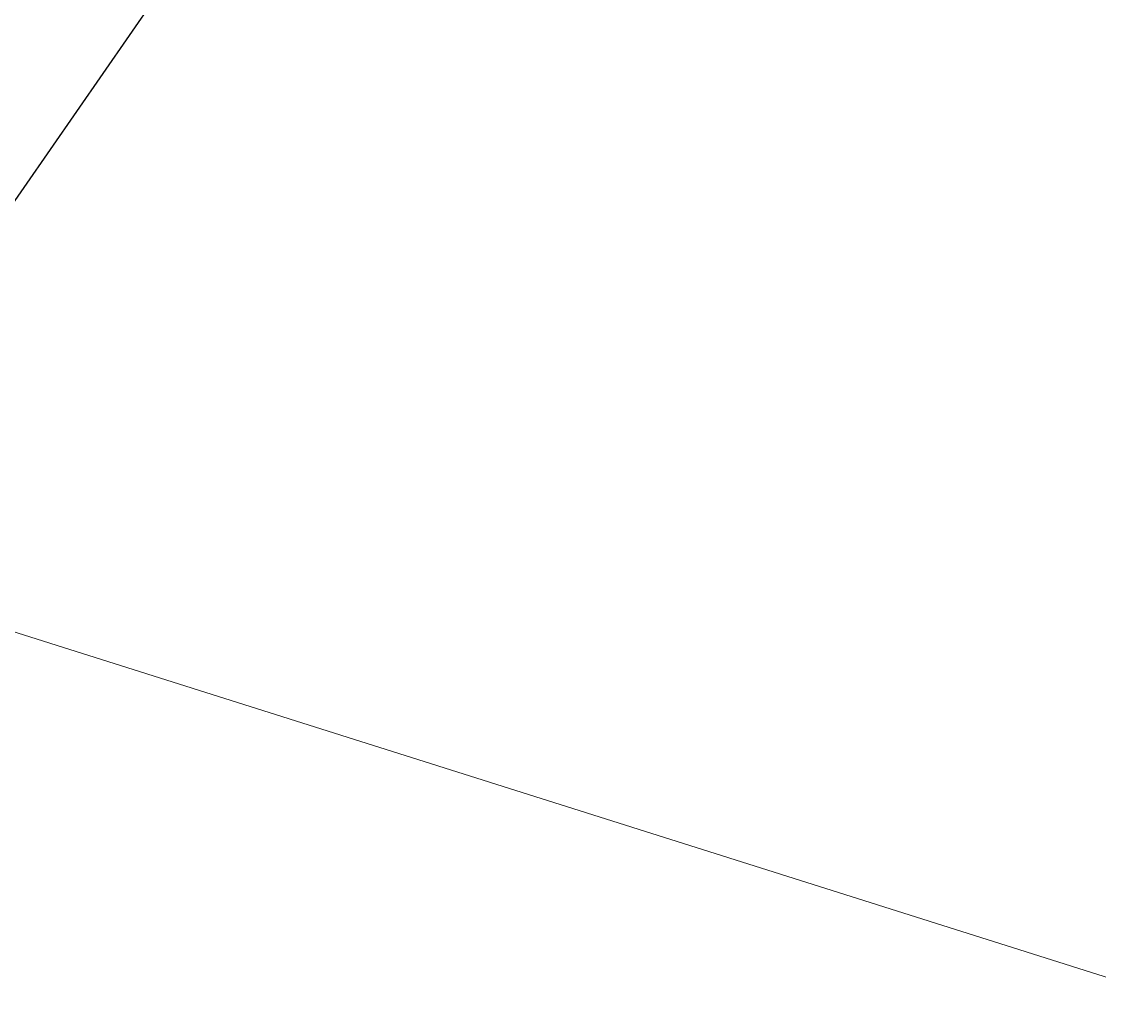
# Model space of a CAD drawing. Header units: metres. Extents: x 507606 to 508087, y 6966978 to 6967359.
# Drawn here: x 507931.8686 to 507932.1686, y 6967154.0809 to 6967154.3542 of the extents above; entities that cross this region are included whole.
import ezdxf

# ---------------------------------------------------------------- set-up
doc = ezdxf.new("R2010")
doc.units = ezdxf.units.M
doc.layers.add('C_UG_LINES', color=7, linetype='EXISTING_COMMUNICATIONS', lineweight=0, true_color=0xb061ff)
doc.layers.add('mga2020ROAD_KERB_LIP', color=252, linetype='Continuous')
doc.styles.get("Standard").update_dxf_attribs({"font": 'ARIALN.TTF'})
doc.linetypes.add('EXISTING_COMMUNICATIONS', pattern='A,2,-2,2,-2,2,-2,["COMS",Standard,S=2.5,R=0,X=0,Y=-1.25],-9.75,2,-2,2,-2', length=29.75)

# ---------------------------------------------------------------- blocks, each defined once
blk = doc.blocks.new('XE_SURVEY')
at = {"layer": 'C_UG_LINES', "flags": 128}
blk.add_lwpolyline([(507931.74037, 6967154.22421), (507939.70838, 6967151.70453)], dxfattribs=at)
at = {"layer": 'mga2020ROAD_KERB_LIP'}
blk.add_polyline3d([(507934.4704, 6967159.19195, 4.83954), (507933.14167, 6967156.14362, 4.85955), (507931.65326, 6967153.99637, 4.87527), (507931.18361, 6967153.4559, 4.88207), (507928.6894, 6967151.25665, 4.91371), (507925.77768, 6967149.65051, 4.94535), (507925.33395, 6967149.47372, 4.94989), (507924.17184, 6967149.22785, 4.9445), (507921.83743, 6967148.34845, 4.93317), (507920.56951, 6967147.6167, 4.92653), (507919.73189, 6967147.01071, 4.93222), (507917.94403, 6967145.27105, 4.94596), (507916.99849, 6967143.97448, 4.9548), (507916.5761, 6967143.1879, 4.94494), (507915.75692, 6967140.83299, 4.91737), (507915.52952, 6967139.27438, 4.89997), (507915.50329, 6967138.3526, 4.89997), (507915.82889, 6967135.88063, 4.89997), (507916.34985, 6967134.3282, 4.89996), (507919.25847, 6967130.19189, 4.85363)], dxfattribs=at)

msp = doc.modelspace()

# ---------------------------------------------------------------- block references
msp.add_blockref('XE_SURVEY', (0, 0))

doc.saveas('drawing.dxf')
